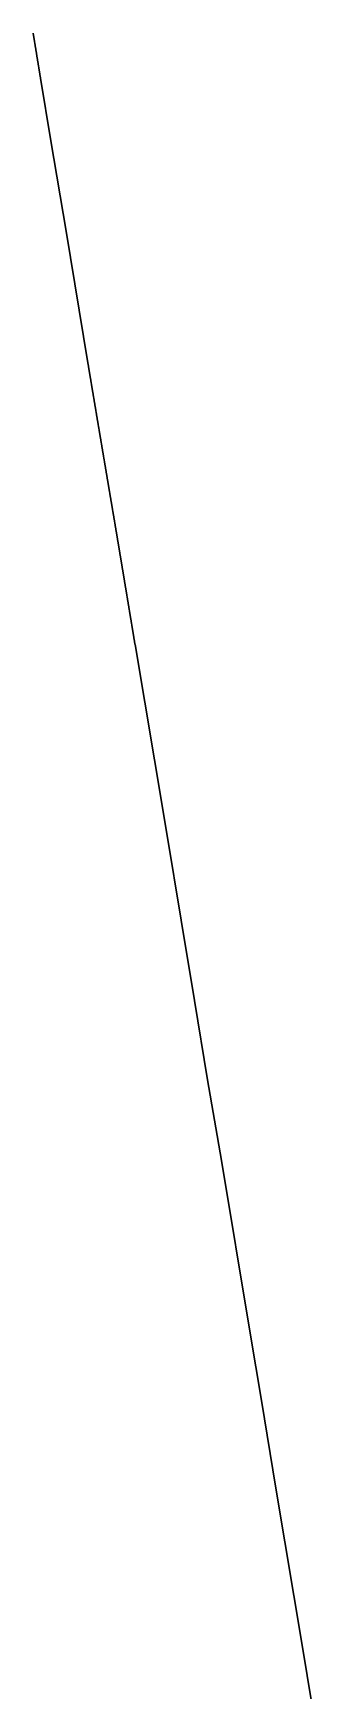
# Model space of a CAD drawing. Header units: inches. Extents: x 130170 to 284068, y 377793 to 804530.
# Drawn here: x 194463 to 194619, y 479507 to 480395 of the extents above; entities that cross this region are included whole.
import ezdxf

# ---------------------------------------------------------------- set-up
doc = ezdxf.new("R2010")
doc.units = ezdxf.units.IN
doc.header["$MEASUREMENT"] = 0
doc.layers.add('muni_il', color=7, linetype='Continuous')

msp = doc.modelspace()

# ---------------------------------------------------------------- linework, layer by layer
at = {"layer": 'muni_il'}
for points in [[(194462.73, 480395.02), (194462.77, 480394.82), (194462.8, 480394.63), (194462.83, 480394.43), (194462.86, 480394.23), (194462.89, 480394.04), (194462.93, 480393.84), (194462.96, 480393.64), (194462.99, 480393.44), (194463.02, 480393.25), (194463.06, 480393.05), (194463.09, 480392.85), (194463.12, 480392.65), (194463.15, 480392.46), (194463.19, 480392.26), (194463.22, 480392.06), (194463.25, 480391.86), (194463.28, 480391.67), (194463.32, 480391.47), (194463.35, 480391.27), (194463.38, 480391.07), (194463.41, 480390.88), (194463.44, 480390.68), (194463.48, 480390.48), (194463.51, 480390.29), (194463.54, 480390.09), (194463.57, 480389.89), (194463.61, 480389.69), (194463.64, 480389.5), (194463.67, 480389.3), (194463.7, 480389.1), (194463.74, 480388.9), (194463.77, 480388.71), (194463.8, 480388.51), (194463.83, 480388.31), (194463.86, 480388.11), (194463.9, 480387.92), (194463.93, 480387.72), (194463.96, 480387.52), (194463.99, 480387.32), (194464.03, 480387.13), (194464.06, 480386.93), (194464.09, 480386.73), (194464.12, 480386.54), (194464.16, 480386.34), (194464.19, 480386.14), (194464.22, 480385.94), (194464.25, 480385.75), (194464.28, 480385.55), (194464.32, 480385.35), (194464.35, 480385.15), (194464.38, 480384.96), (194464.41, 480384.76), (194464.45, 480384.56), (194464.48, 480384.36), (194464.51, 480384.17), (194464.54, 480383.97), (194464.58, 480383.77), (194464.61, 480383.57), (194464.64, 480383.38), (194464.67, 480383.18), (194464.7, 480382.98), (194464.74, 480382.79), (194464.77, 480382.59), (194464.8, 480382.39), (194464.83, 480382.19), (194464.87, 480382), (194464.9, 480381.8), (194464.93, 480381.6), (194464.96, 480381.4), (194464.99, 480381.21), (194465.03, 480381.01), (194465.06, 480380.81), (194465.09, 480380.61), (194465.12, 480380.42), (194465.16, 480380.22), (194465.19, 480380.02), (194465.22, 480379.82), (194465.25, 480379.63), (194465.28, 480379.43), (194465.32, 480379.23), (194465.35, 480379.03), (194465.38, 480378.84), (194465.41, 480378.64), (194465.45, 480378.44), (194465.48, 480378.25), (194465.51, 480378.05), (194465.54, 480377.85), (194465.58, 480377.65), (194465.61, 480377.46), (194465.64, 480377.26), (194465.67, 480377.06), (194465.7, 480376.86), (194465.74, 480376.67), (194465.77, 480376.47), (194465.8, 480376.27), (194465.83, 480376.07), (194465.87, 480375.88), (194465.9, 480375.68), (194465.93, 480375.48), (194465.96, 480375.28), (194465.99, 480375.09), (194466.03, 480374.89), (194466.06, 480374.69), (194466.09, 480374.5), (194466.12, 480374.3), (194466.15, 480374.1), (194466.19, 480373.9), (194466.22, 480373.71), (194466.25, 480373.51), (194466.28, 480373.31), (194466.32, 480373.11), (194466.35, 480372.92), (194466.38, 480372.72), (194466.41, 480372.52), (194466.44, 480372.32), (194466.48, 480372.13), (194466.51, 480371.93), (194466.54, 480371.73), (194466.57, 480371.53), (194466.61, 480371.34), (194466.64, 480371.14), (194466.67, 480370.94), (194472.22, 480337.25), (194480.36, 480288.93), (194492.05, 480218.43), (194492.09, 480218.24), (194492.12, 480218.04), (194492.15, 480217.84), (194492.19, 480217.64), (194492.22, 480217.45), (194492.25, 480217.25), (194492.29, 480217.05), (194492.32, 480216.86), (194492.35, 480216.66), (194492.38, 480216.46), (194492.42, 480216.26), (194492.45, 480216.07), (194492.48, 480215.87), (194492.52, 480215.67), (194492.55, 480215.47), (194492.58, 480215.28), (194492.62, 480215.08), (194492.65, 480214.88), (194492.68, 480214.69), (194492.71, 480214.49), (194492.75, 480214.29), (194492.78, 480214.09), (194492.81, 480213.9), (194492.85, 480213.7), (194492.88, 480213.5), (194492.91, 480213.31), (194492.95, 480213.11), (194492.98, 480212.91), (194493.01, 480212.71), (194493.04, 480212.52), (194493.08, 480212.32), (194493.11, 480212.12), (194493.14, 480211.92), (194493.18, 480211.73), (194493.21, 480211.53), (194493.24, 480211.33), (194493.28, 480211.14), (194493.31, 480210.94), (194493.34, 480210.74), (194493.37, 480210.54), (194493.41, 480210.35), (194493.44, 480210.15), (194493.47, 480209.95), (194493.51, 480209.75), (194493.54, 480209.56), (194493.57, 480209.36), (194493.61, 480209.16), (194493.64, 480208.97), (194493.67, 480208.77), (194493.7, 480208.57), (194493.74, 480208.37), (194493.77, 480208.18), (194493.8, 480207.98), (194493.84, 480207.78), (194493.87, 480207.58), (194493.9, 480207.39), (194493.94, 480207.19), (194493.97, 480206.99), (194494, 480206.8), (194494.03, 480206.6), (194494.07, 480206.4), (194494.1, 480206.2), (194494.13, 480206.01), (194494.17, 480205.81), (194494.2, 480205.61), (194494.23, 480205.41), (194494.27, 480205.22), (194494.3, 480205.02), (194494.33, 480204.82), (194494.37, 480204.63), (194494.4, 480204.43), (194494.43, 480204.23), (194494.46, 480204.03), (194494.5, 480203.84), (194494.53, 480203.64), (194494.56, 480203.44), (194494.6, 480203.25), (194494.63, 480203.05), (194494.66, 480202.85), (194494.7, 480202.65), (194494.73, 480202.46), (194494.76, 480202.26), (194494.79, 480202.06), (194494.83, 480201.86), (194494.86, 480201.67), (194494.89, 480201.47), (194494.93, 480201.27), (194494.96, 480201.08), (194494.99, 480200.88), (194495.03, 480200.68), (194495.06, 480200.48), (194495.09, 480200.29), (194495.13, 480200.09), (194495.16, 480199.89), (194495.19, 480199.69), (194495.22, 480199.5), (194495.26, 480199.3), (194495.29, 480199.1), (194495.32, 480198.91), (194495.36, 480198.71), (194495.39, 480198.51), (194495.42, 480198.31), (194495.46, 480198.12), (194495.49, 480197.92), (194495.52, 480197.72), (194495.56, 480197.52), (194495.59, 480197.33), (194495.62, 480197.13), (194495.65, 480196.93), (194495.69, 480196.74), (194495.72, 480196.54), (194495.75, 480196.34), (194495.79, 480196.14), (194495.82, 480195.95), (194495.85, 480195.75), (194495.89, 480195.55), (194495.92, 480195.36), (194495.95, 480195.16), (194495.99, 480194.96), (194496.02, 480194.76), (194496.05, 480194.57), (194496.08, 480194.37), (194496.12, 480194.17), (194496.15, 480193.97), (194496.18, 480193.78), (194496.22, 480193.58), (194496.25, 480193.38), (194496.28, 480193.19), (194496.32, 480192.99), (194496.35, 480192.79), (194496.38, 480192.59), (194496.42, 480192.4), (194496.45, 480192.2), (194496.48, 480192), (194496.51, 480191.8), (194496.55, 480191.61), (194496.58, 480191.41), (194496.61, 480191.21), (194496.65, 480191.02), (194496.68, 480190.82), (194496.71, 480190.62), (194496.75, 480190.42), (194496.78, 480190.23), (194496.81, 480190.03), (194496.85, 480189.83), (194496.88, 480189.64), (194496.91, 480189.44), (194496.95, 480189.24), (194496.98, 480189.04), (194497.01, 480188.85), (194497.04, 480188.65), (194497.08, 480188.45), (194497.11, 480188.25), (194497.14, 480188.06), (194497.18, 480187.86), (194497.21, 480187.66), (194497.24, 480187.47), (194497.28, 480187.27), (194497.31, 480187.07), (194497.34, 480186.87), (194497.38, 480186.68), (194497.41, 480186.48), (194497.44, 480186.28), (194497.48, 480186.09), (194497.51, 480185.89), (194497.54, 480185.69), (194497.58, 480185.49), (194497.61, 480185.3), (194497.64, 480185.1), (194497.67, 480184.9), (194497.71, 480184.7), (194497.74, 480184.51), (194497.77, 480184.31), (194497.81, 480184.11), (194497.84, 480183.92), (194497.87, 480183.72), (194497.91, 480183.52), (194497.94, 480183.32), (194497.97, 480183.13), (194498.01, 480182.93), (194498.04, 480182.73), (194498.07, 480182.53), (194498.11, 480182.34), (194498.14, 480182.14), (194498.17, 480181.94), (194498.21, 480181.75), (194498.24, 480181.55), (194498.27, 480181.35), (194498.3, 480181.15), (194498.34, 480180.96), (194498.37, 480180.76), (194498.4, 480180.56), (194498.44, 480180.37), (194498.47, 480180.17), (194498.5, 480179.97), (194498.54, 480179.77), (194498.57, 480179.58), (194498.6, 480179.38), (194498.64, 480179.18), (194498.67, 480178.98), (194498.7, 480178.79), (194498.74, 480178.59), (194498.77, 480178.39), (194498.8, 480178.2), (194498.84, 480178), (194498.87, 480177.8), (194498.9, 480177.6), (194498.93, 480177.41), (194498.97, 480177.21), (194499, 480177.01), (194499.03, 480176.82), (194499.07, 480176.62), (194499.1, 480176.42), (194499.13, 480176.22), (194499.17, 480176.03), (194499.2, 480175.83), (194499.23, 480175.63), (194499.27, 480175.43), (194499.3, 480175.24), (194499.33, 480175.04), (194499.37, 480174.84), (194499.4, 480174.65), (194499.43, 480174.45), (194499.47, 480174.25), (194499.5, 480174.05), (194499.53, 480173.86), (194499.57, 480173.66), (194499.6, 480173.46), (194499.63, 480173.27), (194499.67, 480173.07), (194499.7, 480172.87), (194499.73, 480172.67), (194499.77, 480172.48), (194499.8, 480172.28), (194499.83, 480172.08), (194499.86, 480171.88), (194499.9, 480171.69), (194499.93, 480171.49), (194499.96, 480171.29), (194500, 480171.1), (194500.03, 480170.9), (194500.06, 480170.7), (194500.1, 480170.5), (194500.13, 480170.31), (194500.16, 480170.11), (194500.2, 480169.91), (194500.23, 480169.72), (194500.26, 480169.52), (194500.3, 480169.32), (194500.33, 480169.12), (194500.36, 480168.93), (194500.4, 480168.73), (194500.43, 480168.53), (194500.46, 480168.33), (194500.5, 480168.14), (194500.53, 480167.94), (194500.56, 480167.74), (194500.6, 480167.55), (194500.63, 480167.35), (194500.66, 480167.15), (194500.7, 480166.95), (194500.73, 480166.76), (194500.76, 480166.56), (194500.8, 480166.36), (194500.83, 480166.17), (194500.86, 480165.97), (194500.9, 480165.77), (194500.93, 480165.57), (194500.96, 480165.38), (194501, 480165.18), (194501.03, 480164.98), (194501.06, 480164.78), (194501.09, 480164.59), (194501.13, 480164.39), (194501.16, 480164.19), (194501.19, 480164), (194501.23, 480163.8), (194501.26, 480163.6), (194501.29, 480163.4), (194501.33, 480163.21), (194501.36, 480163.01), (194501.39, 480162.81), (194501.43, 480162.62), (194501.46, 480162.42), (194501.49, 480162.22), (194501.53, 480162.02), (194501.56, 480161.83), (194501.59, 480161.63), (194501.63, 480161.43), (194501.66, 480161.23), (194501.69, 480161.04), (194501.73, 480160.84), (194501.76, 480160.64), (194501.79, 480160.45), (194501.83, 480160.25), (194501.86, 480160.05), (194501.89, 480159.85), (194501.93, 480159.66), (194501.96, 480159.46), (194501.99, 480159.26), (194502.03, 480159.07), (194502.06, 480158.87), (194502.09, 480158.67), (194502.13, 480158.47), (194502.16, 480158.28), (194502.19, 480158.08), (194502.23, 480157.88), (194502.26, 480157.69), (194502.29, 480157.49), (194502.33, 480157.29), (194502.36, 480157.09), (194502.39, 480156.9), (194502.43, 480156.7), (194502.46, 480156.5), (194502.49, 480156.3), (194502.53, 480156.11), (194502.56, 480155.91), (194502.59, 480155.71), (194502.63, 480155.52), (194502.66, 480155.32), (194502.69, 480155.12), (194502.73, 480154.92), (194502.76, 480154.73), (194502.79, 480154.53), (194502.83, 480154.33), (194502.86, 480154.14), (194502.89, 480153.94), (194502.93, 480153.74), (194502.96, 480153.54), (194502.99, 480153.35), (194503.03, 480153.15), (194503.06, 480152.95), (194503.09, 480152.76), (194503.13, 480152.56), (194503.16, 480152.36), (194503.19, 480152.16), (194503.23, 480151.97), (194503.26, 480151.77), (194503.29, 480151.57), (194503.33, 480151.37), (194503.36, 480151.18), (194503.39, 480150.98), (194503.43, 480150.78), (194503.46, 480150.59), (194503.49, 480150.39), (194503.53, 480150.19), (194503.56, 480149.99), (194503.59, 480149.8), (194503.63, 480149.6), (194503.66, 480149.4), (194503.69, 480149.21), (194503.73, 480149.01), (194503.76, 480148.81), (194503.79, 480148.61), (194503.83, 480148.42), (194503.86, 480148.22), (194503.89, 480148.02), (194503.93, 480147.82), (194503.96, 480147.63), (194503.99, 480147.43), (194504.03, 480147.23), (194504.06, 480147.04), (194504.09, 480146.84), (194504.13, 480146.64), (194504.16, 480146.44), (194504.19, 480146.25), (194504.23, 480146.05), (194504.26, 480145.85), (194504.29, 480145.66), (194504.33, 480145.46), (194504.36, 480145.26), (194504.39, 480145.06), (194504.43, 480144.87), (194504.46, 480144.67), (194504.49, 480144.47), (194504.53, 480144.28), (194504.56, 480144.08), (194504.59, 480143.88), (194504.63, 480143.68), (194504.66, 480143.49), (194504.69, 480143.29), (194504.73, 480143.09), (194504.76, 480142.9), (194504.79, 480142.7), (194504.83, 480142.5), (194504.86, 480142.3), (194504.89, 480142.11), (194504.93, 480141.91), (194504.96, 480141.71), (194504.99, 480141.51), (194505.03, 480141.32), (194505.06, 480141.12), (194505.09, 480140.92), (194505.13, 480140.73), (194505.16, 480140.53), (194505.19, 480140.33), (194505.23, 480140.13), (194505.26, 480139.94), (194505.29, 480139.74), (194505.33, 480139.54), (194505.36, 480139.35), (194505.4, 480139.15), (194505.43, 480138.95), (194505.46, 480138.75), (194505.5, 480138.56), (194505.53, 480138.36), (194505.56, 480138.16), (194505.6, 480137.97), (194505.63, 480137.77), (194505.66, 480137.57), (194505.7, 480137.37), (194505.73, 480137.18), (194505.76, 480136.98), (194505.8, 480136.78), (194505.83, 480136.59), (194505.86, 480136.39), (194505.9, 480136.19), (194505.93, 480135.99), (194505.96, 480135.8), (194506, 480135.6), (194506.03, 480135.4), (194506.06, 480135.2), (194506.1, 480135.01), (194506.13, 480134.81), (194506.16, 480134.61), (194506.2, 480134.42), (194506.23, 480134.22), (194506.26, 480134.02), (194506.3, 480133.82), (194506.33, 480133.63), (194506.37, 480133.4), (194506.42, 480133.11), (194506.45, 480132.91), (194506.48, 480132.71), (194506.52, 480132.52), (194506.55, 480132.32), (194506.58, 480132.12), (194506.62, 480131.93), (194506.65, 480131.73), (194506.68, 480131.53), (194506.72, 480131.33), (194506.75, 480131.14), (194506.78, 480130.94), (194506.81, 480130.74), (194506.85, 480130.54), (194506.88, 480130.35), (194506.91, 480130.15), (194506.95, 480129.95), (194506.98, 480129.76), (194507.01, 480129.56), (194507.05, 480129.36), (194507.08, 480129.16), (194507.11, 480128.97), (194507.14, 480128.77), (194507.18, 480128.57), (194507.21, 480128.37), (194507.24, 480128.18), (194507.28, 480127.98), (194507.31, 480127.78), (194507.34, 480127.59), (194507.38, 480127.39), (194507.41, 480127.19), (194507.44, 480126.99), (194507.47, 480126.8), (194507.51, 480126.6), (194507.54, 480126.4), (194507.57, 480126.21), (194507.61, 480126.01), (194507.64, 480125.81), (194507.67, 480125.61), (194507.71, 480125.42), (194507.74, 480125.22), (194507.77, 480125.02), (194507.8, 480124.82), (194507.84, 480124.63), (194507.87, 480124.43), (194507.9, 480124.23), (194507.94, 480124.04), (194507.97, 480123.84), (194508, 480123.64), (194508.04, 480123.44), (194508.07, 480123.25), (194508.1, 480123.05), (194508.13, 480122.85), (194508.17, 480122.65), (194508.2, 480122.46), (194508.23, 480122.26), (194508.27, 480122.06), (194508.3, 480121.87), (194508.33, 480121.67), (194508.37, 480121.47), (194508.4, 480121.27), (194508.43, 480121.08), (194508.46, 480120.88), (194508.5, 480120.68), (194508.53, 480120.48), (194508.56, 480120.29), (194508.6, 480120.09), (194508.63, 480119.89), (194508.66, 480119.7), (194508.69, 480119.5), (194508.73, 480119.3), (194508.76, 480119.1), (194508.79, 480118.91), (194508.83, 480118.71), (194508.86, 480118.51), (194508.89, 480118.31), (194508.93, 480118.12), (194508.96, 480117.92), (194508.99, 480117.72), (194509.02, 480117.53), (194509.06, 480117.33), (194509.09, 480117.13), (194509.12, 480116.93), (194509.16, 480116.74), (194509.19, 480116.54), (194509.22, 480116.34), (194509.25, 480116.14), (194509.29, 480115.95), (194509.32, 480115.75), (194509.35, 480115.55), (194509.39, 480115.36), (194509.42, 480115.16), (194509.45, 480114.96), (194509.49, 480114.76), (194509.52, 480114.57), (194509.55, 480114.37), (194509.58, 480114.17), (194509.62, 480113.97), (194509.65, 480113.78), (194509.68, 480113.58), (194509.72, 480113.38), (194509.75, 480113.19), (194509.78, 480112.99), (194509.81, 480112.79), (194509.85, 480112.59), (194509.88, 480112.4), (194509.91, 480112.2), (194509.95, 480112), (194509.98, 480111.8), (194510.01, 480111.61), (194510.04, 480111.41), (194510.08, 480111.21), (194510.11, 480111.02), (194510.14, 480110.82), (194510.18, 480110.62), (194510.21, 480110.42), (194510.24, 480110.23), (194510.27, 480110.03), (194510.31, 480109.83), (194510.34, 480109.63), (194510.37, 480109.44), (194510.41, 480109.24), (194510.44, 480109.04), (194510.47, 480108.85), (194510.5, 480108.65), (194510.54, 480108.45), (194510.57, 480108.25), (194510.6, 480108.06), (194510.64, 480107.86), (194510.67, 480107.66), (194510.7, 480107.46), (194510.74, 480107.27), (194510.77, 480107.07), (194510.8, 480106.87), (194510.83, 480106.68), (194510.87, 480106.48), (194510.9, 480106.28), (194510.93, 480106.08), (194510.96, 480105.89), (194511, 480105.69), (194511.03, 480105.49), (194511.06, 480105.29), (194511.1, 480105.1), (194511.13, 480104.9), (194511.16, 480104.7), (194511.2, 480104.51), (194511.23, 480104.31), (194511.26, 480104.11), (194511.29, 480103.91), (194511.33, 480103.72), (194511.36, 480103.52), (194511.39, 480103.32), (194511.42, 480103.12), (194511.46, 480102.93), (194511.49, 480102.73), (194511.52, 480102.53), (194511.56, 480102.34), (194511.59, 480102.14), (194511.62, 480101.94), (194511.65, 480101.74), (194511.69, 480101.55), (194511.72, 480101.35), (194511.75, 480101.15), (194511.79, 480100.95), (194511.82, 480100.76), (194511.85, 480100.56), (194511.88, 480100.36), (194511.92, 480100.16), (194511.95, 480099.97), (194511.98, 480099.77), (194512.02, 480099.57), (194512.05, 480099.38), (194512.08, 480099.18), (194512.11, 480098.98), (194512.15, 480098.78), (194512.18, 480098.59), (194512.21, 480098.39), (194512.25, 480098.19), (194512.28, 480097.99), (194512.31, 480097.8), (194512.34, 480097.6), (194512.38, 480097.4), (194512.41, 480097.21), (194512.44, 480097.01), (194512.48, 480096.81), (194512.51, 480096.61), (194512.54, 480096.42), (194512.57, 480096.22), (194512.61, 480096.02), (194512.64, 480095.82), (194512.67, 480095.63), (194512.7, 480095.43), (194512.74, 480095.23), (194512.77, 480095.04), (194512.8, 480094.84), (194512.84, 480094.64), (194512.87, 480094.44), (194512.9, 480094.25), (194512.93, 480094.05), (194512.97, 480093.85), (194513, 480093.65), (194513.03, 480093.46), (194513.07, 480093.26), (194513.1, 480093.06), (194513.13, 480092.87), (194513.16, 480092.67), (194513.2, 480092.47), (194513.23, 480092.27), (194513.26, 480092.08), (194513.29, 480091.88), (194513.33, 480091.68), (194513.36, 480091.48), (194513.39, 480091.29), (194513.43, 480091.09), (194513.46, 480090.89), (194513.49, 480090.69), (194513.52, 480090.5), (194513.56, 480090.3), (194513.59, 480090.1), (194513.62, 480089.91), (194513.66, 480089.71), (194513.69, 480089.51), (194513.72, 480089.31), (194513.75, 480089.12), (194513.79, 480088.92), (194513.82, 480088.72), (194513.85, 480088.52), (194513.88, 480088.33), (194513.92, 480088.13), (194513.95, 480087.93), (194513.98, 480087.74), (194514.02, 480087.54), (194514.05, 480087.34), (194514.08, 480087.14), (194514.11, 480086.95), (194514.15, 480086.75), (194514.18, 480086.55), (194514.21, 480086.35), (194514.24, 480086.16), (194514.28, 480085.96), (194514.31, 480085.76), (194514.34, 480085.56), (194514.38, 480085.37), (194514.41, 480085.17), (194514.44, 480084.97), (194514.47, 480084.78), (194514.51, 480084.58), (194514.54, 480084.38), (194514.57, 480084.18), (194514.6, 480083.99), (194514.64, 480083.79), (194514.67, 480083.59), (194514.7, 480083.39), (194514.74, 480083.2), (194514.77, 480083), (194514.8, 480082.8), (194514.83, 480082.61), (194514.87, 480082.41), (194514.9, 480082.21), (194514.93, 480082.01), (194514.96, 480081.82), (194515, 480081.62), (194515.03, 480081.42), (194515.06, 480081.22), (194515.09, 480081.03), (194515.13, 480080.83), (194515.16, 480080.63), (194515.19, 480080.43), (194515.23, 480080.24), (194515.26, 480080.04), (194515.29, 480079.84), (194515.32, 480079.65), (194515.36, 480079.45), (194515.39, 480079.25), (194515.42, 480079.05), (194515.45, 480078.86), (194515.49, 480078.66), (194515.52, 480078.46), (194515.55, 480078.26), (194515.59, 480078.07), (194515.62, 480077.87), (194515.65, 480077.67), (194515.68, 480077.48), (194515.72, 480077.28), (194515.75, 480077.08), (194515.78, 480076.88), (194515.81, 480076.69), (194515.85, 480076.49), (194515.88, 480076.29), (194515.91, 480076.09), (194515.94, 480075.9), (194515.98, 480075.7), (194516.01, 480075.5), (194516.04, 480075.3), (194516.08, 480075.11), (194516.11, 480074.91), (194516.14, 480074.71), (194516.17, 480074.52), (194516.21, 480074.32), (194516.24, 480074.12), (194516.27, 480073.92), (194516.3, 480073.73), (194516.34, 480073.53), (194516.37, 480073.33), (194516.4, 480073.13), (194516.43, 480072.94), (194516.47, 480072.74), (194516.5, 480072.54), (194516.53, 480072.35), (194516.57, 480072.15), (194516.6, 480071.95), (194516.63, 480071.75), (194516.66, 480071.56), (194516.7, 480071.36), (194516.73, 480071.16), (194516.76, 480070.96), (194516.79, 480070.77), (194516.83, 480070.57), (194516.86, 480070.37), (194516.89, 480070.17), (194516.92, 480069.98), (194516.96, 480069.78), (194516.99, 480069.58), (194517.02, 480069.39), (194517.05, 480069.19), (194517.09, 480068.99), (194517.12, 480068.79), (194517.15, 480068.6), (194517.18, 480068.4), (194517.22, 480068.2), (194517.25, 480068), (194517.28, 480067.81), (194517.32, 480067.61), (194517.35, 480067.41), (194527.72, 480005.62), (194534.38, 479966.26), (194542.1, 479919.75), (194549.15, 479876.72), (194556.28, 479834.23), (194563.72, 479790.95), (194578.88, 479699.62), (194585.27, 479661.38), (194592.67, 479616.54), (194607.51, 479528.22), (194618.56, 479460.81)], [(194618.56, 479460.81), (194607.51, 479528.22), (194592.67, 479616.54), (194585.27, 479661.38), (194578.88, 479699.62), (194563.72, 479790.95), (194556.28, 479834.23), (194549.15, 479876.72), (194542.1, 479919.75), (194534.38, 479966.26), (194527.72, 480005.62), (194517.35, 480067.41), (194517.32, 480067.61), (194517.28, 480067.81), (194517.25, 480068), (194517.22, 480068.2), (194517.18, 480068.4), (194517.15, 480068.6), (194517.12, 480068.79), (194517.09, 480068.99), (194517.05, 480069.19), (194517.02, 480069.39), (194516.99, 480069.58), (194516.96, 480069.78), (194516.92, 480069.98), (194516.89, 480070.17), (194516.86, 480070.37), (194516.83, 480070.57), (194516.79, 480070.77), (194516.76, 480070.96), (194516.73, 480071.16), (194516.7, 480071.36), (194516.66, 480071.56), (194516.63, 480071.75), (194516.6, 480071.95), (194516.57, 480072.15), (194516.53, 480072.35), (194516.5, 480072.54), (194516.47, 480072.74), (194516.43, 480072.94), (194516.4, 480073.13), (194516.37, 480073.33), (194516.34, 480073.53), (194516.3, 480073.73), (194516.27, 480073.92), (194516.24, 480074.12), (194516.21, 480074.32), (194516.17, 480074.52), (194516.14, 480074.71), (194516.11, 480074.91), (194516.08, 480075.11), (194516.04, 480075.3), (194516.01, 480075.5), (194515.98, 480075.7), (194515.94, 480075.9), (194515.91, 480076.09), (194515.88, 480076.29), (194515.85, 480076.49), (194515.81, 480076.69), (194515.78, 480076.88), (194515.75, 480077.08), (194515.72, 480077.28), (194515.68, 480077.48), (194515.65, 480077.67), (194515.62, 480077.87), (194515.59, 480078.07), (194515.55, 480078.26), (194515.52, 480078.46), (194515.49, 480078.66), (194515.45, 480078.86), (194515.42, 480079.05), (194515.39, 480079.25), (194515.36, 480079.45), (194515.32, 480079.65), (194515.29, 480079.84), (194515.26, 480080.04), (194515.23, 480080.24), (194515.19, 480080.43), (194515.16, 480080.63), (194515.13, 480080.83), (194515.09, 480081.03), (194515.06, 480081.22), (194515.03, 480081.42), (194515, 480081.62), (194514.96, 480081.82), (194514.93, 480082.01), (194514.9, 480082.21), (194514.87, 480082.41), (194514.83, 480082.61), (194514.8, 480082.8), (194514.77, 480083), (194514.74, 480083.2), (194514.7, 480083.39), (194514.67, 480083.59), (194514.64, 480083.79), (194514.6, 480083.99), (194514.57, 480084.18), (194514.54, 480084.38), (194514.51, 480084.58), (194514.47, 480084.78), (194514.44, 480084.97), (194514.41, 480085.17), (194514.38, 480085.37), (194514.34, 480085.56), (194514.31, 480085.76), (194514.28, 480085.96), (194514.24, 480086.16), (194514.21, 480086.35), (194514.18, 480086.55), (194514.15, 480086.75), (194514.11, 480086.95), (194514.08, 480087.14), (194514.05, 480087.34), (194514.02, 480087.54), (194513.98, 480087.74), (194513.95, 480087.93), (194513.92, 480088.13), (194513.88, 480088.33), (194513.85, 480088.52), (194513.82, 480088.72), (194513.79, 480088.92), (194513.75, 480089.12), (194513.72, 480089.31), (194513.69, 480089.51), (194513.66, 480089.71), (194513.62, 480089.91), (194513.59, 480090.1), (194513.56, 480090.3), (194513.52, 480090.5), (194513.49, 480090.69), (194513.46, 480090.89), (194513.43, 480091.09), (194513.39, 480091.29), (194513.36, 480091.48), (194513.33, 480091.68), (194513.29, 480091.88), (194513.26, 480092.08), (194513.23, 480092.27), (194513.2, 480092.47), (194513.16, 480092.67), (194513.13, 480092.87), (194513.1, 480093.06), (194513.07, 480093.26), (194513.03, 480093.46), (194513, 480093.65), (194512.97, 480093.85), (194512.93, 480094.05), (194512.9, 480094.25), (194512.87, 480094.44), (194512.84, 480094.64), (194512.8, 480094.84), (194512.77, 480095.04), (194512.74, 480095.23), (194512.7, 480095.43), (194512.67, 480095.63), (194512.64, 480095.82), (194512.61, 480096.02), (194512.57, 480096.22), (194512.54, 480096.42), (194512.51, 480096.61), (194512.48, 480096.81), (194512.44, 480097.01), (194512.41, 480097.21), (194512.38, 480097.4), (194512.34, 480097.6), (194512.31, 480097.8), (194512.28, 480097.99), (194512.25, 480098.19), (194512.21, 480098.39), (194512.18, 480098.59), (194512.15, 480098.78), (194512.11, 480098.98), (194512.08, 480099.18), (194512.05, 480099.38), (194512.02, 480099.57), (194511.98, 480099.77), (194511.95, 480099.97), (194511.92, 480100.16), (194511.88, 480100.36), (194511.85, 480100.56), (194511.82, 480100.76), (194511.79, 480100.95), (194511.75, 480101.15), (194511.72, 480101.35), (194511.69, 480101.55), (194511.65, 480101.74), (194511.62, 480101.94), (194511.59, 480102.14), (194511.56, 480102.34), (194511.52, 480102.53), (194511.49, 480102.73), (194511.46, 480102.93), (194511.42, 480103.12), (194511.39, 480103.32), (194511.36, 480103.52), (194511.33, 480103.72), (194511.29, 480103.91), (194511.26, 480104.11), (194511.23, 480104.31), (194511.2, 480104.51), (194511.16, 480104.7), (194511.13, 480104.9), (194511.1, 480105.1), (194511.06, 480105.29), (194511.03, 480105.49), (194511, 480105.69), (194510.96, 480105.89), (194510.93, 480106.08), (194510.9, 480106.28), (194510.87, 480106.48), (194510.83, 480106.68), (194510.8, 480106.87), (194510.77, 480107.07), (194510.74, 480107.27), (194510.7, 480107.46), (194510.67, 480107.66), (194510.64, 480107.86), (194510.6, 480108.06), (194510.57, 480108.25), (194510.54, 480108.45), (194510.5, 480108.65), (194510.47, 480108.85), (194510.44, 480109.04), (194510.41, 480109.24), (194510.37, 480109.44), (194510.34, 480109.63), (194510.31, 480109.83), (194510.27, 480110.03), (194510.24, 480110.23), (194510.21, 480110.42), (194510.18, 480110.62), (194510.14, 480110.82), (194510.11, 480111.02), (194510.08, 480111.21), (194510.04, 480111.41), (194510.01, 480111.61), (194509.98, 480111.8), (194509.95, 480112), (194509.91, 480112.2), (194509.88, 480112.4), (194509.85, 480112.59), (194509.81, 480112.79), (194509.78, 480112.99), (194509.75, 480113.19), (194509.72, 480113.38), (194509.68, 480113.58), (194509.65, 480113.78), (194509.62, 480113.97), (194509.58, 480114.17), (194509.55, 480114.37), (194509.52, 480114.57), (194509.49, 480114.76), (194509.45, 480114.96), (194509.42, 480115.16), (194509.39, 480115.36), (194509.35, 480115.55), (194509.32, 480115.75), (194509.29, 480115.95), (194509.25, 480116.14), (194509.22, 480116.34), (194509.19, 480116.54), (194509.16, 480116.74), (194509.12, 480116.93), (194509.09, 480117.13), (194509.06, 480117.33), (194509.02, 480117.53), (194508.99, 480117.72), (194508.96, 480117.92), (194508.93, 480118.12), (194508.89, 480118.31), (194508.86, 480118.51), (194508.83, 480118.71), (194508.79, 480118.91), (194508.76, 480119.1), (194508.73, 480119.3), (194508.69, 480119.5), (194508.66, 480119.7), (194508.63, 480119.89), (194508.6, 480120.09), (194508.56, 480120.29), (194508.53, 480120.48), (194508.5, 480120.68), (194508.46, 480120.88), (194508.43, 480121.08), (194508.4, 480121.27), (194508.37, 480121.47), (194508.33, 480121.67), (194508.3, 480121.87), (194508.27, 480122.06), (194508.23, 480122.26), (194508.2, 480122.46), (194508.17, 480122.65), (194508.13, 480122.85), (194508.1, 480123.05), (194508.07, 480123.25), (194508.04, 480123.44), (194508, 480123.64), (194507.97, 480123.84), (194507.94, 480124.04), (194507.9, 480124.23), (194507.87, 480124.43), (194507.84, 480124.63), (194507.8, 480124.82), (194507.77, 480125.02), (194507.74, 480125.22), (194507.71, 480125.42), (194507.67, 480125.61), (194507.64, 480125.81), (194507.61, 480126.01), (194507.57, 480126.21), (194507.54, 480126.4), (194507.51, 480126.6), (194507.47, 480126.8), (194507.44, 480126.99), (194507.41, 480127.19), (194507.38, 480127.39), (194507.34, 480127.59), (194507.31, 480127.78), (194507.28, 480127.98), (194507.24, 480128.18), (194507.21, 480128.37), (194507.18, 480128.57), (194507.14, 480128.77), (194507.11, 480128.97), (194507.08, 480129.16), (194507.05, 480129.36), (194507.01, 480129.56), (194506.98, 480129.76), (194506.95, 480129.95), (194506.91, 480130.15), (194506.88, 480130.35), (194506.85, 480130.54), (194506.81, 480130.74), (194506.78, 480130.94), (194506.75, 480131.14), (194506.72, 480131.33), (194506.68, 480131.53), (194506.65, 480131.73), (194506.62, 480131.93), (194506.58, 480132.12), (194506.55, 480132.32), (194506.52, 480132.52), (194506.48, 480132.71), (194506.45, 480132.91), (194506.42, 480133.11), (194506.37, 480133.4), (194506.33, 480133.63), (194506.3, 480133.82), (194506.26, 480134.02), (194506.23, 480134.22), (194506.2, 480134.42), (194506.16, 480134.61), (194506.13, 480134.81), (194506.1, 480135.01), (194506.06, 480135.2), (194506.03, 480135.4), (194506, 480135.6), (194505.96, 480135.8), (194505.93, 480135.99), (194505.9, 480136.19), (194505.86, 480136.39), (194505.83, 480136.59), (194505.8, 480136.78), (194505.76, 480136.98), (194505.73, 480137.18), (194505.7, 480137.37), (194505.66, 480137.57), (194505.63, 480137.77), (194505.6, 480137.97), (194505.56, 480138.16), (194505.53, 480138.36), (194505.5, 480138.56), (194505.46, 480138.75), (194505.43, 480138.95), (194505.4, 480139.15), (194505.36, 480139.35), (194505.33, 480139.54), (194505.29, 480139.74), (194505.26, 480139.94), (194505.23, 480140.13), (194505.19, 480140.33), (194505.16, 480140.53), (194505.13, 480140.73), (194505.09, 480140.92), (194505.06, 480141.12), (194505.03, 480141.32), (194504.99, 480141.51), (194504.96, 480141.71), (194504.93, 480141.91), (194504.89, 480142.11), (194504.86, 480142.3), (194504.83, 480142.5), (194504.79, 480142.7), (194504.76, 480142.9), (194504.73, 480143.09), (194504.69, 480143.29), (194504.66, 480143.49), (194504.63, 480143.68), (194504.59, 480143.88), (194504.56, 480144.08), (194504.53, 480144.28), (194504.49, 480144.47), (194504.46, 480144.67), (194504.43, 480144.87), (194504.39, 480145.06), (194504.36, 480145.26), (194504.33, 480145.46), (194504.29, 480145.66), (194504.26, 480145.85), (194504.23, 480146.05), (194504.19, 480146.25), (194504.16, 480146.44), (194504.13, 480146.64), (194504.09, 480146.84), (194504.06, 480147.04), (194504.03, 480147.23), (194503.99, 480147.43), (194503.96, 480147.63), (194503.93, 480147.82), (194503.89, 480148.02), (194503.86, 480148.22), (194503.83, 480148.42), (194503.79, 480148.61), (194503.76, 480148.81), (194503.73, 480149.01), (194503.69, 480149.21), (194503.66, 480149.4), (194503.63, 480149.6), (194503.59, 480149.8), (194503.56, 480149.99), (194503.53, 480150.19), (194503.49, 480150.39), (194503.46, 480150.59), (194503.43, 480150.78), (194503.39, 480150.98), (194503.36, 480151.18), (194503.33, 480151.37), (194503.29, 480151.57), (194503.26, 480151.77), (194503.23, 480151.97), (194503.19, 480152.16), (194503.16, 480152.36), (194503.13, 480152.56), (194503.09, 480152.76), (194503.06, 480152.95), (194503.03, 480153.15), (194502.99, 480153.35), (194502.96, 480153.54), (194502.93, 480153.74), (194502.89, 480153.94), (194502.86, 480154.14), (194502.83, 480154.33), (194502.79, 480154.53), (194502.76, 480154.73), (194502.73, 480154.92), (194502.69, 480155.12), (194502.66, 480155.32), (194502.63, 480155.52), (194502.59, 480155.71), (194502.56, 480155.91), (194502.53, 480156.11), (194502.49, 480156.3), (194502.46, 480156.5), (194502.43, 480156.7), (194502.39, 480156.9), (194502.36, 480157.09), (194502.33, 480157.29), (194502.29, 480157.49), (194502.26, 480157.69), (194502.23, 480157.88), (194502.19, 480158.08), (194502.16, 480158.28), (194502.13, 480158.47), (194502.09, 480158.67), (194502.06, 480158.87), (194502.03, 480159.07), (194501.99, 480159.26), (194501.96, 480159.46), (194501.93, 480159.66), (194501.89, 480159.85), (194501.86, 480160.05), (194501.83, 480160.25), (194501.79, 480160.45), (194501.76, 480160.64), (194501.73, 480160.84), (194501.69, 480161.04), (194501.66, 480161.23), (194501.63, 480161.43), (194501.59, 480161.63), (194501.56, 480161.83), (194501.53, 480162.02), (194501.49, 480162.22), (194501.46, 480162.42), (194501.43, 480162.62), (194501.39, 480162.81), (194501.36, 480163.01), (194501.33, 480163.21), (194501.29, 480163.4), (194501.26, 480163.6), (194501.23, 480163.8), (194501.19, 480164), (194501.16, 480164.19), (194501.13, 480164.39), (194501.09, 480164.59), (194501.06, 480164.78), (194501.03, 480164.98), (194501, 480165.18), (194500.96, 480165.38), (194500.93, 480165.57), (194500.9, 480165.77), (194500.86, 480165.97), (194500.83, 480166.17), (194500.8, 480166.36), (194500.76, 480166.56), (194500.73, 480166.76), (194500.7, 480166.95), (194500.66, 480167.15), (194500.63, 480167.35), (194500.6, 480167.55), (194500.56, 480167.74), (194500.53, 480167.94), (194500.5, 480168.14), (194500.46, 480168.33), (194500.43, 480168.53), (194500.4, 480168.73), (194500.36, 480168.93), (194500.33, 480169.12), (194500.3, 480169.32), (194500.26, 480169.52), (194500.23, 480169.72), (194500.2, 480169.91), (194500.16, 480170.11), (194500.13, 480170.31), (194500.1, 480170.5), (194500.06, 480170.7), (194500.03, 480170.9), (194500, 480171.1), (194499.96, 480171.29), (194499.93, 480171.49), (194499.9, 480171.69), (194499.86, 480171.88), (194499.83, 480172.08), (194499.8, 480172.28), (194499.77, 480172.48), (194499.73, 480172.67), (194499.7, 480172.87), (194499.67, 480173.07), (194499.63, 480173.27), (194499.6, 480173.46), (194499.57, 480173.66), (194499.53, 480173.86), (194499.5, 480174.05), (194499.47, 480174.25), (194499.43, 480174.45), (194499.4, 480174.65), (194499.37, 480174.84), (194499.33, 480175.04), (194499.3, 480175.24), (194499.27, 480175.43), (194499.23, 480175.63), (194499.2, 480175.83), (194499.17, 480176.03), (194499.13, 480176.22), (194499.1, 480176.42), (194499.07, 480176.62), (194499.03, 480176.82), (194499, 480177.01), (194498.97, 480177.21), (194498.93, 480177.41), (194498.9, 480177.6), (194498.87, 480177.8), (194498.84, 480178), (194498.8, 480178.2), (194498.77, 480178.39), (194498.74, 480178.59), (194498.7, 480178.79), (194498.67, 480178.98), (194498.64, 480179.18), (194498.6, 480179.38), (194498.57, 480179.58), (194498.54, 480179.77), (194498.5, 480179.97), (194498.47, 480180.17), (194498.44, 480180.37), (194498.4, 480180.56), (194498.37, 480180.76), (194498.34, 480180.96), (194498.3, 480181.15), (194498.27, 480181.35), (194498.24, 480181.55), (194498.21, 480181.75), (194498.17, 480181.94), (194498.14, 480182.14), (194498.11, 480182.34), (194498.07, 480182.53), (194498.04, 480182.73), (194498.01, 480182.93), (194497.97, 480183.13), (194497.94, 480183.32), (194497.91, 480183.52), (194497.87, 480183.72), (194497.84, 480183.92), (194497.81, 480184.11), (194497.77, 480184.31), (194497.74, 480184.51), (194497.71, 480184.7), (194497.67, 480184.9), (194497.64, 480185.1), (194497.61, 480185.3), (194497.58, 480185.49), (194497.54, 480185.69), (194497.51, 480185.89), (194497.48, 480186.09), (194497.44, 480186.28), (194497.41, 480186.48), (194497.38, 480186.68), (194497.34, 480186.87), (194497.31, 480187.07), (194497.28, 480187.27), (194497.24, 480187.47), (194497.21, 480187.66), (194497.18, 480187.86), (194497.14, 480188.06), (194497.11, 480188.25), (194497.08, 480188.45), (194497.04, 480188.65), (194497.01, 480188.85), (194496.98, 480189.04), (194496.95, 480189.24), (194496.91, 480189.44), (194496.88, 480189.64), (194496.85, 480189.83), (194496.81, 480190.03), (194496.78, 480190.23), (194496.75, 480190.42), (194496.71, 480190.62), (194496.68, 480190.82), (194496.65, 480191.02), (194496.61, 480191.21), (194496.58, 480191.41), (194496.55, 480191.61), (194496.51, 480191.8), (194496.48, 480192), (194496.45, 480192.2), (194496.42, 480192.4), (194496.38, 480192.59), (194496.35, 480192.79), (194496.32, 480192.99), (194496.28, 480193.19), (194496.25, 480193.38), (194496.22, 480193.58), (194496.18, 480193.78), (194496.15, 480193.97), (194496.12, 480194.17), (194496.08, 480194.37), (194496.05, 480194.57), (194496.02, 480194.76), (194495.99, 480194.96), (194495.95, 480195.16), (194495.92, 480195.36), (194495.89, 480195.55), (194495.85, 480195.75), (194495.82, 480195.95), (194495.79, 480196.14), (194495.75, 480196.34), (194495.72, 480196.54), (194495.69, 480196.74), (194495.65, 480196.93), (194495.62, 480197.13), (194495.59, 480197.33), (194495.56, 480197.52), (194495.52, 480197.72), (194495.49, 480197.92), (194495.46, 480198.12), (194495.42, 480198.31), (194495.39, 480198.51), (194495.36, 480198.71), (194495.32, 480198.91), (194495.29, 480199.1), (194495.26, 480199.3), (194495.22, 480199.5), (194495.19, 480199.69), (194495.16, 480199.89), (194495.13, 480200.09), (194495.09, 480200.29), (194495.06, 480200.48), (194495.03, 480200.68), (194494.99, 480200.88), (194494.96, 480201.08), (194494.93, 480201.27), (194494.89, 480201.47), (194494.86, 480201.67), (194494.83, 480201.86), (194494.79, 480202.06), (194494.76, 480202.26), (194494.73, 480202.46), (194494.7, 480202.65), (194494.66, 480202.85), (194494.63, 480203.05), (194494.6, 480203.25), (194494.56, 480203.44), (194494.53, 480203.64), (194494.5, 480203.84), (194494.46, 480204.03), (194494.43, 480204.23), (194494.4, 480204.43), (194494.37, 480204.63), (194494.33, 480204.82), (194494.3, 480205.02), (194494.27, 480205.22), (194494.23, 480205.41), (194494.2, 480205.61), (194494.17, 480205.81), (194494.13, 480206.01), (194494.1, 480206.2), (194494.07, 480206.4), (194494.03, 480206.6), (194494, 480206.8), (194493.97, 480206.99), (194493.94, 480207.19), (194493.9, 480207.39), (194493.87, 480207.58), (194493.84, 480207.78), (194493.8, 480207.98), (194493.77, 480208.18), (194493.74, 480208.37), (194493.7, 480208.57), (194493.67, 480208.77), (194493.64, 480208.97), (194493.61, 480209.16), (194493.57, 480209.36), (194493.54, 480209.56), (194493.51, 480209.75), (194493.47, 480209.95), (194493.44, 480210.15), (194493.41, 480210.35), (194493.37, 480210.54), (194493.34, 480210.74), (194493.31, 480210.94), (194493.28, 480211.14), (194493.24, 480211.33), (194493.21, 480211.53), (194493.18, 480211.73), (194493.14, 480211.92), (194493.11, 480212.12), (194493.08, 480212.32), (194493.04, 480212.52), (194493.01, 480212.71), (194492.98, 480212.91), (194492.95, 480213.11), (194492.91, 480213.31), (194492.88, 480213.5), (194492.85, 480213.7), (194492.81, 480213.9), (194492.78, 480214.09), (194492.75, 480214.29), (194492.71, 480214.49), (194492.68, 480214.69), (194492.65, 480214.88), (194492.62, 480215.08), (194492.58, 480215.28), (194492.55, 480215.47), (194492.52, 480215.67), (194492.48, 480215.87), (194492.45, 480216.07), (194492.42, 480216.26), (194492.38, 480216.46), (194492.35, 480216.66), (194492.32, 480216.86), (194492.29, 480217.05), (194492.25, 480217.25), (194492.22, 480217.45), (194492.19, 480217.64), (194492.15, 480217.84), (194492.12, 480218.04), (194492.09, 480218.24), (194492.05, 480218.43), (194480.36, 480288.93), (194472.22, 480337.25), (194466.67, 480370.94), (194466.64, 480371.14), (194466.61, 480371.34), (194466.57, 480371.53), (194466.54, 480371.73), (194466.51, 480371.93), (194466.48, 480372.13), (194466.44, 480372.32), (194466.41, 480372.52), (194466.38, 480372.72), (194466.35, 480372.92), (194466.32, 480373.11), (194466.28, 480373.31), (194466.25, 480373.51), (194466.22, 480373.71), (194466.19, 480373.9), (194466.15, 480374.1), (194466.12, 480374.3), (194466.09, 480374.5), (194466.06, 480374.69), (194466.03, 480374.89), (194465.99, 480375.09), (194465.96, 480375.28), (194465.93, 480375.48), (194465.9, 480375.68), (194465.87, 480375.88), (194465.83, 480376.07), (194465.8, 480376.27), (194465.77, 480376.47), (194465.74, 480376.67), (194465.7, 480376.86), (194465.67, 480377.06), (194465.64, 480377.26), (194465.61, 480377.46), (194465.58, 480377.65), (194465.54, 480377.85), (194465.51, 480378.05), (194465.48, 480378.25), (194465.45, 480378.44), (194465.41, 480378.64), (194465.38, 480378.84), (194465.35, 480379.03), (194465.32, 480379.23), (194465.28, 480379.43), (194465.25, 480379.63), (194465.22, 480379.82), (194465.19, 480380.02), (194465.16, 480380.22), (194465.12, 480380.42), (194465.09, 480380.61), (194465.06, 480380.81), (194465.03, 480381.01), (194464.99, 480381.21), (194464.96, 480381.4), (194464.93, 480381.6), (194464.9, 480381.8), (194464.87, 480382), (194464.83, 480382.19), (194464.8, 480382.39), (194464.77, 480382.59), (194464.74, 480382.79), (194464.7, 480382.98), (194464.67, 480383.18), (194464.64, 480383.38), (194464.61, 480383.57), (194464.58, 480383.77), (194464.54, 480383.97), (194464.51, 480384.17), (194464.48, 480384.36), (194464.45, 480384.56), (194464.41, 480384.76), (194464.38, 480384.96), (194464.35, 480385.15), (194464.32, 480385.35), (194464.28, 480385.55), (194464.25, 480385.75), (194464.22, 480385.94), (194464.19, 480386.14), (194464.16, 480386.34), (194464.12, 480386.54), (194464.09, 480386.73), (194464.06, 480386.93), (194464.03, 480387.13), (194463.99, 480387.32), (194463.96, 480387.52), (194463.93, 480387.72), (194463.9, 480387.92), (194463.86, 480388.11), (194463.83, 480388.31), (194463.8, 480388.51), (194463.77, 480388.71), (194463.74, 480388.9), (194463.7, 480389.1), (194463.67, 480389.3), (194463.64, 480389.5), (194463.61, 480389.69), (194463.57, 480389.89), (194463.54, 480390.09), (194463.51, 480390.29), (194463.48, 480390.48), (194463.44, 480390.68), (194463.41, 480390.88), (194463.38, 480391.07), (194463.35, 480391.27), (194463.32, 480391.47), (194463.28, 480391.67), (194463.25, 480391.86), (194463.22, 480392.06), (194463.19, 480392.26), (194463.15, 480392.46), (194463.12, 480392.65), (194463.09, 480392.85), (194463.06, 480393.05), (194463.02, 480393.25), (194462.99, 480393.44), (194462.96, 480393.64), (194462.93, 480393.84), (194462.89, 480394.04), (194462.86, 480394.23), (194462.83, 480394.43), (194462.8, 480394.63), (194462.77, 480394.82), (194462.73, 480395.02)]]:
    msp.add_lwpolyline(points, dxfattribs=at)

doc.saveas('drawing.dxf')
